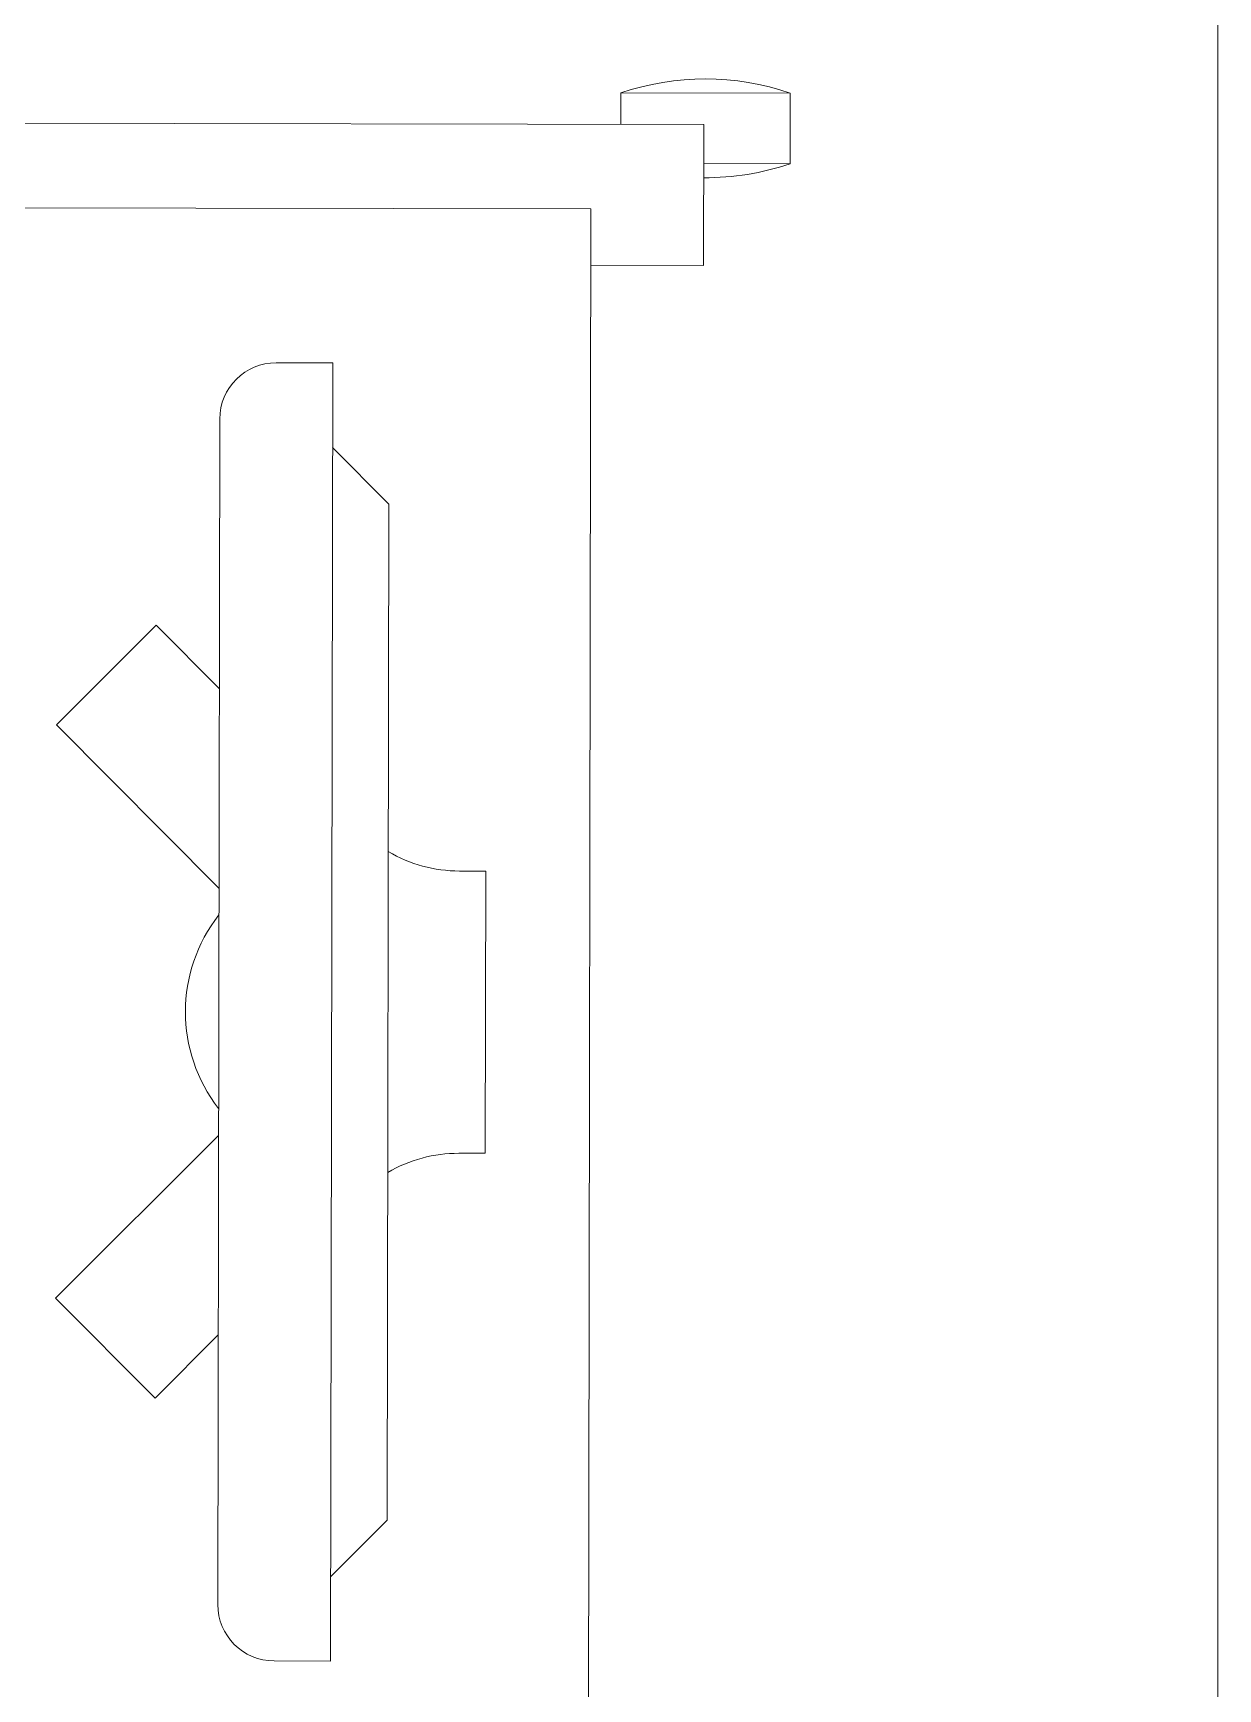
# Model space of a CAD drawing. Header units: millimetres. Extents: x -2143172 to 5255, y -610845 to 279739.
# Drawn here: x -1069277 to -1068857, y -593988 to -593401 of the extents above; entities that cross this region are included whole.
import ezdxf

# ---------------------------------------------------------------- set-up
doc = ezdxf.new("R2010")
doc.units = ezdxf.units.MM
doc.header["$LTSCALE"] = 30
for name, color, linetype, lineweight in [('LOADING', 163, 'Continuous', 5), ('TME-MEDICAL EQUIPMENT', 42, 'Continuous', 13), ('Walls', 32, 'Continuous', 5)]:
    doc.layers.add(name, color=color, linetype=linetype, lineweight=lineweight)

# ---------------------------------------------------------------- blocks, each defined once
blk = doc.blocks.new('workstation')
at = {"layer": 'LOADING'}
for p, q in [((2804.249, -1055.787, 0), (2804.35, -994.788, 0)), ((2813.402, -1050.332, 0), (2813.478, -1004.332, 0)), ((2813.478, -1004.332, 0), (2815.478, -1004.335, 0)), ((2817.405, -1048.338, 0), (2817.475, -1006.338, 0)), ((2811.47, -1009.328, 0), (2813.473, -1007.332, 0)), ((2811.41, -1045.328, 0), (2811.47, -1009.328, 0)), ((2807.996, -1022.323, 0), (2807.979, -1032.323, 0)), ((2808.925, -1022.324, 0), (2807.996, -1022.323, 0)), ((2808.908, -1032.324, 0), (2807.979, -1032.323, 0)), ((2811.41, -1045.328, 0), (2813.407, -1047.332, 0)), ((2815.402, -1050.335, 0), (2813.402, -1050.332, 0)), ((2800.244, -1058.781, 0), (2800.252, -1053.781, 0)), ((2800.252, -1053.781, 0), (2804.252, -1053.787, 0)), ((2854.249, -1055.87, 0), (2804.249, -1055.787, 0)), ((2797.185, -1059.887, 0), (2797.189, -1057.387, 0)), ((2800.246, -1057.392, 0), (2797.189, -1057.387, 0)), ((2800.244, -1058.781, 0), (2858.244, -1058.877, 0)), ((2803.185, -1059.897, 0), (2803.186, -1058.786, 0)), ((2803.185, -1059.897, 0), (2797.185, -1059.887, 0))]:
    blk.add_line(p, q, dxfattribs=at)
at = {"layer": 'LOADING', "extrusion": (1.65729e-10, -2.0259e-11, -1)}
for p, q in [((2817.459, -1015.886, 0), (2819.7, -1013.652, 0)), ((2823.23, -1017.193, 0), (2819.7, -1013.652, 0)), ((2817.447, -1022.957, 0), (2823.23, -1017.193, 0))]:
    blk.add_line(p, q, dxfattribs=at)
at = {"layer": 'LOADING', "extrusion": (1.65465e-10, -1.79463e-10, -1)}
for p, q in [((2817.433, -1031.72, 0), (2823.196, -1037.503, 0)), ((2823.196, -1037.503, 0), (2819.655, -1041.032, 0)), ((2817.421, -1038.791, 0), (2819.655, -1041.032, 0))]:
    blk.add_line(p, q, dxfattribs=at)
at = {"layer": 'LOADING'}
for centre, start, end in [((2800.174, -1066.142, 0), 89.54848, 108.82976), ((2800.199, -1051.142, 0), 250.98047, 288.82976)]:
    blk.add_arc(centre, 9.25, start, end, dxfattribs=at)
at = {"layer": 'LOADING', "extrusion": (1.03527e-10, -9.97581e-11, -1)}
for centre, major_axis, start_param, end_param in [((2815.475, -1006.335, 0), (1.412, -1.417), 3.926991, 5.497787), ((2808.933, -1017.324, 0), (-3.541, -3.53), -1.314396, -0.785398), ((2813.059, -1027.331, 0), (3.928, -3.941), 4.833569, 6.162005), ((2808.9, -1037.324, 0), (-3.541, -3.53), 2.356194, 2.885192), ((2815.405, -1048.335, 0), (1.412, -1.417), 5.497787, 7.068583)]:
    blk.add_ellipse(centre, major_axis=major_axis, ratio=1, start_param=start_param, end_param=end_param, dxfattribs=at)

msp = doc.modelspace()

# ---------------------------------------------------------------- linework, layer by layer
at = {"layer": 'Walls'}
msp.add_line((-1068857.01, -590388.12, 0.21), (-1068857.01, -594388.12, 0.21), dxfattribs=at)

# ---------------------------------------------------------------- block references
at = {"layer": 'TME-MEDICAL EQUIPMENT', "xscale": 10, "yscale": 10, "zscale": 10, "rotation": 180}
msp.add_blockref('workstation', (-1041036.79, -604021.35, 0.1), dxfattribs=at)

doc.saveas('drawing.dxf')
